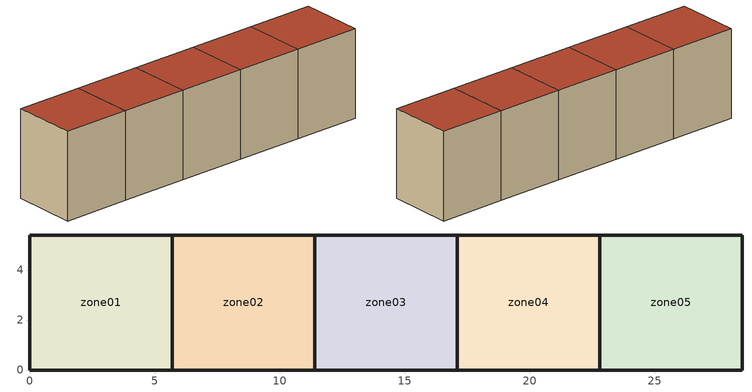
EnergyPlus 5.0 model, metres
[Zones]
zone01
 floor ground (GROUND_FLOOR): 0,0 0,5.4 5.7,5.4 5.7,0 z0
 wall outside (EXT_WALL): 5.7,0 5.7,5.4 0,5.4 0,0 5.7,0 z0:7.4
 roof outside (EXT_ROOF): 5.7,0 5.7,5.4 0,5.4 0,0 z7.4
zone02
 floor ground (GROUND_FLOOR): 5.7,0 5.7,5.4 11.4,5.4 11.4,0 z0
 wall outside (EXT_WALL): 11.4,0 11.4,5.4 5.7,5.4 5.7,0 11.4,0 z0:7.4
 roof outside (EXT_ROOF): 11.4,0 11.4,5.4 5.7,5.4 5.7,0 z7.4
zone03
 floor ground (GROUND_FLOOR): 11.4,0 11.4,5.4 17.1,5.4 17.1,0 z0
 wall outside (EXT_WALL): 17.1,0 17.1,5.4 11.4,5.4 11.4,0 17.1,0 z0:7.4
 roof outside (EXT_ROOF): 17.1,0 17.1,5.4 11.4,5.4 11.4,0 z7.4
zone04
 floor ground (GROUND_FLOOR): 17.1,0 17.1,5.4 22.8,5.4 22.8,0 z0
 wall outside (EXT_WALL): 22.8,0 22.8,5.4 17.1,5.4 17.1,0 22.8,0 z0:7.4
 roof outside (EXT_ROOF): 22.8,0 22.8,5.4 17.1,5.4 17.1,0 z7.4
zone05
 floor ground (GROUND_FLOOR): 22.8,0 22.8,5.4 28.5,5.4 28.5,0 z0
 wall outside (EXT_WALL): 28.5,0 28.5,5.4 22.8,5.4 22.8,0 28.5,0 z0:7.4
 roof outside (EXT_ROOF): 28.5,0 28.5,5.4 22.8,5.4 22.8,0 z7.4
[Building]
zone03: North Axis {deg}=0; Terrain=City; Loads Convergence Tolerance Value=0; Temperature Convergence Tolerance Value {deltaC}=0; Solar Distribution=FullInteriorAndExterior; Maximum Number of Warmup Days=0
[Site:Location]
not used: Latitude {deg}=0; Longitude {deg}=0; Time Zone {hr}=0; Elevation {m}=0
[Construction]
GROUND_FLOOR; EXT_WALL; EXT_ROOF: 
[WindowProperty:ShadingControl]
ESHADE=0; ISHADE=INPUT 1*MAX_ISHADE : SHADECNTRL=ISHADE_INTERNAL
[SurfaceProperty:OtherSideCoefficients]
BOUNDARY=IDENTICAL; BOUNDARY=INPUT 1*TBOUNDARY; BOUNDARY=INPUT 1*TBOUNDARY_2; BOUNDARY=INPUT 1*TBOUNDARY_3; BOUNDARY=INPUT 1*TGROUND; BOUNDARY=20; BOUNDARY=15
[Zone]
zone01; zone02; zone03; zone04; zone05: 0, 0, 0, 0, , 1
